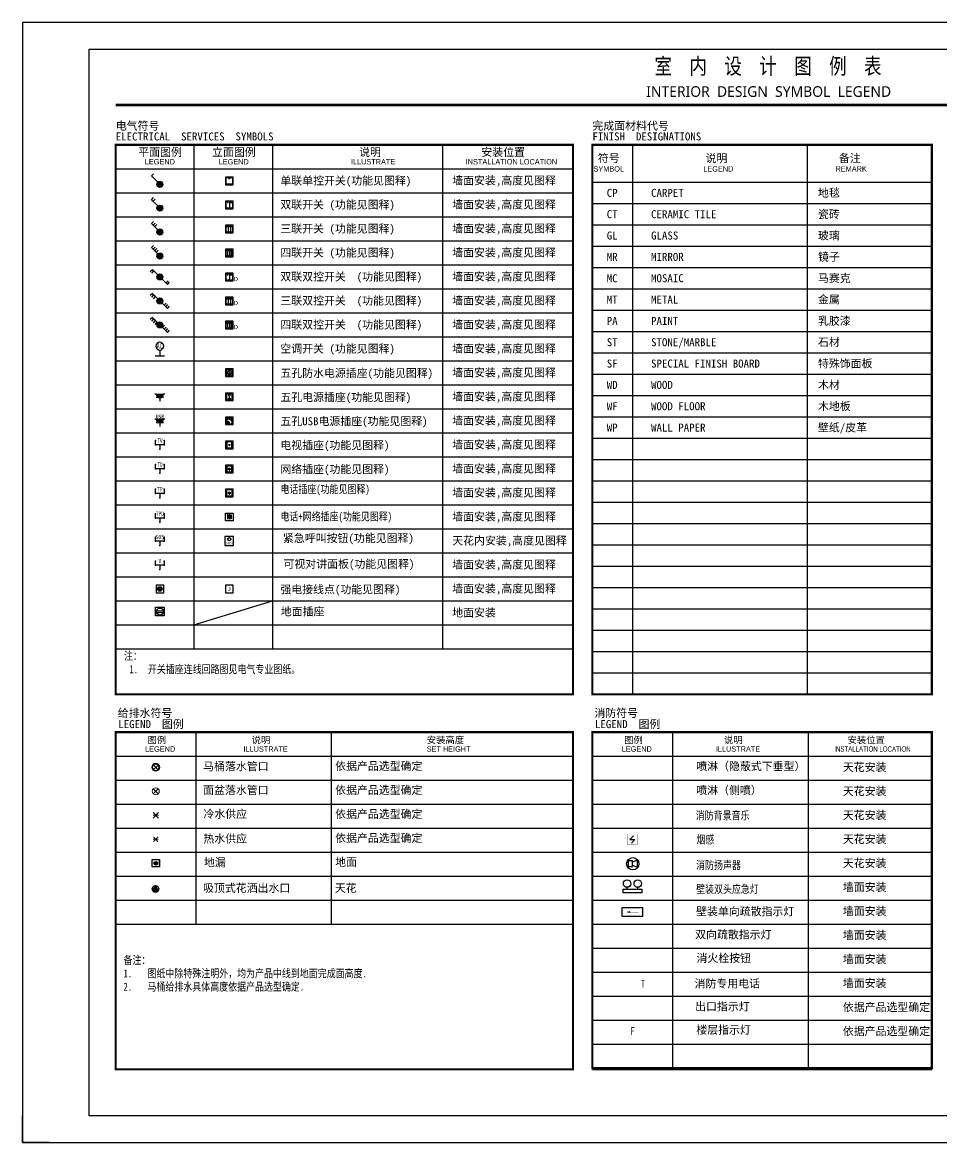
# Paper-space layout '布局' of a CAD drawing. Header units: millimetres. Extents: x -7887 to 894, y 542 to 1297.
# Drawn here: x -1151.6 to -807, y 542.3 to 962.3 of the extents above; entities that cross this region are included whole.
import ezdxf
from ezdxf.enums import TextEntityAlignment as Align

# ---------------------------------------------------------------- set-up
doc = ezdxf.new("R2010")
doc.units = ezdxf.units.MM
doc.header["$LTSCALE"] = 10
doc.linetypes.add('CONTINOUS', pattern=[0])
doc.linetypes.add('DASH', pattern=[0.35, 0.25, -0.1])
for name, color, linetype in [('008-顶面文字标注', 3, 'Continuous'), ('E▲02 强电图符', 3, 'Continuous'), ('ID_Anno_Dims', 3, 'Continuous'), ('ID_Elev_Pen 8', 8, 'Continuous'), ('ID_Eqpm_Water', 240, 'Continuous'), ('NW-01-尺寸标注', 252, 'Continuous'), ('NW-DIMA(尺寸)', 106, 'Continuous'), ('NW-door(门扇)', 12, 'Continuous'), ('NW-开关插座', 117, 'Continuous'), ('NW-开关面板', 147, 'Continuous'), ('NW-强弱电插座', 223, 'Continuous'), ('NW-消防烟感', 42, 'CONTINOUS'), ('NW-疏散指示', 42, 'CONTINOUS'), ('NW-空调面板', 147, 'Continuous'), ('PM-26地漏', 4, 'Continuous'), ('T-TTLB-1', 1, 'Continuous'), ('动态库', 51, 'Continuous')]:
    doc.layers.add(name, color=color, linetype=linetype)
for name, color, linetype, lineweight in [('NW-给排水', 1, 'Continuous', 0), ('TXT【文字】', 42, 'Continuous', 0), ('给排水点(可见)。', 1, 'Continuous', 0)]:
    doc.layers.add(name, color=color, linetype=linetype, lineweight=lineweight)
doc.styles.add('_TCH_LABEL', font='COMPLEX', dxfattribs={"bigfont": 'GBCBIG'})
doc.styles.add('AOD-text-B', font='architxt.shx', dxfattribs={"width": 0.65, "bigfont": 'hztxt.shx'})
doc.styles.add('ARIAL NARROW', font='ARIALN.TTF')
doc.styles.add('ARIAL_N0', font='gbenor.shx')
doc.styles.add('GA-text-B', font='architxt.shx', dxfattribs={"width": 0.65, "bigfont": 'hztxt.shx'})
doc.styles.get("Standard").update_dxf_attribs({"font": ''})
doc.styles.add('STYLUS', font='stylu.ttf')
doc.styles.add('宋体', font='', dxfattribs={"width": 0.8})
doc.styles.add('黑体', font='', dxfattribs={"width": 0.8, "height": 3})
doc.styles.get('Standard').set_extended_font_data('SimSun')
doc.styles.get('宋体').set_extended_font_data('SimSun')
doc.styles.get('黑体').set_extended_font_data('Microsoft YaHei')

# ---------------------------------------------------------------- blocks, each defined once
blk = doc.blocks.new('A$C05C66B01')
blk.add_lwpolyline([(-2.5, -2.5), (2.5, -2.5), (2.5, 2.5), (-2.5, 2.5)], close=True)
at = {"layer": 'E▲02 强电图符', "style": 'ARIAL NARROW'}
blk.add_text('J', height=2.5, dxfattribs=at).set_placement((-0.04, -0.09), align=Align.MIDDLE_CENTER)
blk = doc.blocks.new('A$C31C673FE')
at = {"color": 147}
for p, q in [((-2.5, -2.5), (-2.5, 2.5)), ((-2.5, 2.5), (2.5, 2.5)), ((2.5, 2.5), (2.5, -2.5)), ((2.5, -2.5), (-2.5, -2.5))]:
    blk.add_line(p, q, dxfattribs=at)
at = {"color": 8}
for p, q in [((-1.27, 1.32), (-1.27, -1.32)), ((-1.27, 1.32), (1.27, 1.32)), ((-0.97, 0.28), (-0.97, 0.19)), ((-0.97, 0.19), (-0.32, 0.19)), ((-0.81, 0.62), (-0.94, 0.41)), ((-0.81, 0.72), (-0.48, 0.72)), ((-0.81, 0.72), (-0.81, 0.62)), ((-0.73, 0.64), (-0.73, 0.72)), ((-0.73, 0.64), (-0.57, 0.64)), ((-0.57, 0.64), (-0.57, 0.72)), ((-0.48, 0.72), (-0.48, 0.62)), ((-0.48, 0.62), (-0.34, 0.38)), ((-0.32, 0.28), (-0.32, 0.19)), ((0, 1.32), (0, -1.32)), ((0.27, 0.1), (0.32, 0.24)), ((0.97, 0.1), (0.27, 0.1)), ((0.32, 0.24), (0.93, 0.24)), ((0.33, 0.33), (0.33, 0.74)), ((0.86, 0.8), (0.39, 0.8)), ((0.86, 0.27), (0.39, 0.27)), ((0.42, 0.42), (0.42, 0.66)), ((0.77, 0.71), (0.47, 0.71)), ((0.77, 0.36), (0.47, 0.36)), ((0.83, 0.42), (0.83, 0.66)), ((0.92, 0.33), (0.92, 0.74)), ((0.97, 0.1), (0.93, 0.24)), ((1.27, 1.32), (1.27, -1.32)), ((1.27, -1.32), (-1.27, -1.32)), ((-0.99, -0.92), (-0.93, -0.74)), ((-0.28, -0.92), (-0.99, -0.92)), ((-0.34, -0.21), (-0.93, -0.21)), ((-0.93, -0.74), (-0.93, -0.21)), ((-0.34, -0.74), (-0.93, -0.74)), ((-0.81, -0.62), (-0.81, -0.74)), ((-0.46, -0.62), (-0.81, -0.62)), ((-0.46, -0.74), (-0.46, -0.62)), ((-0.34, -0.74), (-0.34, -0.21)), ((-0.28, -0.92), (-0.34, -0.74)), ((0.28, -0.92), (0.34, -0.74)), ((0.99, -0.92), (0.28, -0.92)), ((0.34, -0.74), (0.34, -0.21)), ((0.93, -0.21), (0.34, -0.21)), ((0.93, -0.74), (0.34, -0.74)), ((0.46, -0.62), (0.46, -0.74)), ((0.81, -0.62), (0.46, -0.62)), ((0.81, -0.74), (0.81, -0.62)), ((0.93, -0.74), (0.93, -0.21)), ((0.99, -0.92), (0.93, -0.74))]:
    blk.add_line(p, q, dxfattribs=at)
for points in [[(-0.77, 0.58), (-0.71, 0.58), (-0.71, 0.53), (-0.77, 0.53)], [(-0.77, 0.51), (-0.71, 0.51), (-0.71, 0.47), (-0.77, 0.47)], [(-0.77, 0.44), (-0.72, 0.44), (-0.72, 0.4), (-0.77, 0.4)], [(-0.68, 0.58), (-0.62, 0.58), (-0.62, 0.53), (-0.68, 0.53)], [(-0.68, 0.51), (-0.62, 0.51), (-0.62, 0.46), (-0.68, 0.46)], [(-0.68, 0.44), (-0.62, 0.44), (-0.62, 0.39), (-0.68, 0.39)], [(-0.58, 0.58), (-0.52, 0.58), (-0.52, 0.53), (-0.58, 0.53)], [(-0.58, 0.5), (-0.52, 0.5), (-0.52, 0.46), (-0.58, 0.46)], [(-0.58, 0.44), (-0.52, 0.44), (-0.52, 0.4), (-0.58, 0.4)]]:
    blk.add_lwpolyline(points, close=True, dxfattribs=at)
for centre in [(0.38, 0.18), (0.46, 0.18), (0.55, 0.18), (0.62, 0.18), (0.7, 0.18), (0.79, 0.18), (0.87, 0.18)]:
    blk.add_circle(centre, 0.0267, dxfattribs=at)
for centre, radius, start, end in [((-0.83, 0.63), 0.243, 139.2644, 190.40541), ((-0.97, 0.67), 0.129, 219.23922, 318.2982), ((-0.65, -0.35), 1.19, 72.15586, 107.51049), ((-0.74, 0.29), 0.227, 148.63098, 181.22758), ((-0.68, 0.64), 0.195, 156.36104, 196.36561), ((-0.65, 0.27), 0.492, 62.90491, 115.9943), ((-0.6, 0.66), 0.181, 338.36688, 15.26767), ((-0.33, 0.63), 0.108, 196.36637, 348.25761), ((-0.45, 0.31), 0.137, 347.99391, 34.35352), ((-0.4, 0.64), 0.183, 348.37018, 52.47736), ((0.39, 0.74), 0.0588, 90, 180), ((0.39, 0.33), 0.0588, 180, 270), ((0.47, 0.66), 0.0588, 90, 180), ((0.47, 0.42), 0.0588, 180, 270), ((0.77, 0.66), 0.0588, 0, 90), ((0.77, 0.42), 0.0588, 270, 0), ((0.86, 0.74), 0.0588, 0, 90), ((0.86, 0.33), 0.0588, 270, 0)]:
    blk.add_arc(centre, radius, start, end, dxfattribs=at)
for p in [(-1.27, 1.32), (0, 1.32)]:
    blk.add_point(p, dxfattribs=at)
blk = doc.blocks.new('*U67')
at = {"color": 8}
blk.add_lwpolyline([(-38, 10), (38, 10), (38, 76), (-38, 76)], close=True, dxfattribs=at)
at = {"color": 250}
blk.add_lwpolyline([(-10, 68), (10, 68), (10, 70), (-10, 70)], close=True, dxfattribs=at)
at = {"layer": 'NW-开关面板'}
blk.add_lwpolyline([(-43, 0), (43, 0), (43, 86), (-43, 86)], close=True, dxfattribs=at)
blk = doc.blocks.new('*U68')
at = {"color": 250}
blk.add_line((0, 76), (0, 10), dxfattribs=at)
at = {"color": 8}
blk.add_lwpolyline([(-38, 10), (38, 10), (38, 76), (-38, 76)], close=True, dxfattribs=at)
at = {"color": 250}
for points in [[(-26, 68), (-12, 68), (-12, 70), (-26, 70)], [(12, 68), (26, 68), (26, 70), (12, 70)]]:
    blk.add_lwpolyline(points, close=True, dxfattribs=at)
at = {"layer": 'NW-开关面板'}
blk.add_lwpolyline([(-43, 0), (43, 0), (43, 86), (-43, 86)], close=True, dxfattribs=at)
blk = doc.blocks.new('*U69')
at = {"color": 8}
for points in [[(-5, 17), (-2, 20), (-9, 27), (-12, 24)], [(-2, 32), (2, 32), (2, 42), (-2, 42)], [(5, 17), (2, 20), (9, 27), (12, 24)]]:
    blk.add_lwpolyline(points, close=True, dxfattribs=at)
for points in [[(-9, 61), (-9, 59), (-5, 59), (-5, 69), (-9, 69), (-9, 67)], [(9, 67), (9, 69), (5, 69), (5, 59), (9, 59), (9, 61)]]:
    blk.add_lwpolyline(points, dxfattribs=at)
for centre, start, end in [((-9, 64), 90, 270), ((9, 64), 270, 90)]:
    blk.add_arc(centre, 3.02, start, end, dxfattribs=at)
at = {"layer": 'NW-开关插座', "color": 147}
blk.add_lwpolyline([(-43, 0), (43, 0), (43, 86), (-43, 86)], close=True, dxfattribs=at)
at = {"layer": 'NW-开关插座', "color": 251}
blk.add_lwpolyline([(-33, 10), (33, 10), (33, 76), (-33, 76)], close=True, dxfattribs=at)
blk = doc.blocks.new('*U70')
at = {"color": 8}
for p, q in [((-4, 49), (-4, 51)), ((-3, 49), (-4, 49)), ((-3, 51), (-3, 49)), ((-2, 49), (-2, 51)), ((-1, 49), (-2, 49)), ((-1, 51), (-1, 49)), ((0, 51), (0, 49)), ((0, 49), (0, 51)), ((0, 49), (0, 49)), ((2, 51), (2, 49)), ((2, 49), (2, 51)), ((2, 49), (2, 49)), ((4, 51), (4, 49)), ((4, 49), (4, 51)), ((4, 49), (4, 49))]:
    blk.add_line(p, q, dxfattribs=at)
at = {"color": 250}
blk.add_lwpolyline([(-28, 10), (28, 10), (28, 76), (-28, 76)], close=True, dxfattribs=at)
at = {"color": 8}
blk.add_lwpolyline([(6, 51), (6, 48), (8, 48), (8, 35), (-8, 35), (-8, 48), (-6, 48), (-6, 51), (6, 51)], dxfattribs=at)
at = {"layer": 'NW-开关面板'}
blk.add_lwpolyline([(-43, 0), (43, 0), (43, 86), (-43, 86)], close=True, dxfattribs=at)
at = {"insert": (-6, 28), "char_height": 10, "attachment_point": 1, "style": '宋体'}
blk.add_mtext_dynamic_manual_height_columns('{\\C8;TD}', width=43.67, gutter_width=12, heights=[0], dxfattribs=at)
blk = doc.blocks.new('*U71')
at = {"color": 250}
blk.add_lwpolyline([(-28, 10), (28, 10), (28, 76), (-28, 76)], close=True, dxfattribs=at)
at = {"color": 8, "ltscale": 5}
for radius in [6, 4.8]:
    blk.add_circle((0, 43), radius, dxfattribs=at)
at = {"layer": 'NW-开关面板'}
blk.add_lwpolyline([(-43, 0), (43, 0), (43, 86), (-43, 86)], close=True, dxfattribs=at)
at = {"color": 8, "insert": (-7, 28), "char_height": 10, "attachment_point": 1, "style": '宋体'}
blk.add_mtext_dynamic_manual_height_columns('TV', width=48.4, gutter_width=12, heights=[0], dxfattribs=at)
blk = doc.blocks.new('*U72')
at = {"layer": 'NW-开关插座', "color": 251}
for p, q in [((-8, 44), (-5, 44)), ((-8, 44), (-8, 37)), ((-8, 37), (8, 37)), ((-5, 44), (-5, 49)), ((-5, 49), (5, 49)), ((5, 49), (5, 44)), ((5, 44), (8, 44)), ((8, 37), (8, 44))]:
    blk.add_line(p, q, dxfattribs=at)
at = {"layer": 'NW-开关插座', "color": 147}
blk.add_lwpolyline([(-43, 0), (43, 0), (43, 86), (-43, 86)], close=True, dxfattribs=at)
at = {"layer": 'NW-开关插座', "color": 251}
blk.add_lwpolyline([(-33, 10), (33, 10), (33, 76), (-33, 76)], close=True, dxfattribs=at)
at = {"layer": 'NW-开关插座', "color": 8}
for points in [[(-10, 52), (10, 52), (10, 34), (-10, 34)], [(-8, 50), (8, 50), (8, 36), (-8, 36)]]:
    blk.add_lwpolyline(points, close=True, dxfattribs=at)
at = {"insert": (-6, 28), "char_height": 10, "attachment_point": 1, "style": '宋体'}
blk.add_mtext_dynamic_manual_height_columns('{\\C8;TP}', width=52.37, gutter_width=12, heights=[0], dxfattribs=at)
blk = doc.blocks.new('墙面安装电视插座')
for p, q in [((-50, 50), (-50, 100)), ((50, 50), (-50, 50)), ((0, 50), (0, 0)), ((50, 100), (50, 50))]:
    blk.add_line(p, q)
for p in [(-50, 100), (-50, 50), (0, 0), (50, 100), (50, 50)]:
    blk.add_point(p)
at = {"color": 8, "style": '宋体', "width": 0.8, "flags": 8}
blk.add_attdef('TV', text='', height=50, dxfattribs=at).set_placement((0, 100), align=Align.MIDDLE_CENTER)
at = {"style": '_TCH_LABEL', "flags": 9}
blk.add_attdef('A', (0, 0), '', height=0.002, dxfattribs=at)
blk = doc.blocks.new('_LINKPT1')
blk.add_line((0, 0), (0, 0))
blk = doc.blocks.new('单相二三极安全插座')
at = {"linetype": 'Continuous'}
for p, q in [((-33.3, 49.9), (-23.8, 49.9)), ((-23.8, 49.9), (-23.8, 47.5)), ((-23.8, 47.5), (23.8, 47.5)), ((23.8, 23.8), (-23.8, 23.8)), ((0, 23.8), (0, 0)), ((23.8, 49.9), (23.8, 47.5)), ((23.8, 49.9), (33.3, 49.9))]:
    blk.add_line(p, q, dxfattribs=at)
blk.add_arc((0, 47.5), 23.8, 180, 0, dxfattribs=at)
for points in [[(20.6, 35.7), (-20.6, 35.7), (23.8, 47.5), (-23.8, 47.5)], [(11.9, 27), (-11.9, 27), (20.6, 35.7), (-20.6, 35.7)], [(0, 23.8), (0, 23.8), (11.9, 27), (-11.9, 27)]]:
    blk.add_solid(points, dxfattribs=at)
at = {"linetype": 'Continuous', "xscale": 0.0950808586651788, "yscale": 0.0950808586651788, "zscale": 0.0950808586651788}
blk.add_blockref('_LINKPT1', (0, 0), dxfattribs=at)
blk = doc.blocks.new('ERWQEWQEWQEWQ')
at = {"layer": 'NW-强弱电插座'}
for p, q in [((0, 2.96), (2.96, 2.96)), ((0, 0), (0, 2.96)), ((2.96, 0), (0, 0)), ((0.34, 1.77), (2.63, 1.77)), ((0.34, 1.18), (2.63, 1.18)), ((2.96, 2.96), (2.96, 0))]:
    blk.add_line(p, q, dxfattribs=at)
blk.add_circle((1.48, 1.48), 1.18, dxfattribs=at)
blk = doc.blocks.new('fgregrt')
at = {"layer": 'NW-开关面板'}
for p, q in [((5135.44, -371.79), (5136.16, -371.07)), ((5137.56, -373.9), (5135.44, -371.79))]:
    blk.add_line(p, q, dxfattribs=at)
blk.add_circle((5138.27, -374.61), 1, dxfattribs=at)
for points in [[(5137.27, -374.61), (5137.27, -374.61), (5137.4, -375.11), (5137.4, -374.11)], [(5137.4, -375.11), (5137.4, -374.11), (5137.77, -375.48), (5137.77, -373.74)], [(5137.77, -375.48), (5137.77, -373.74), (5138.27, -375.61), (5138.27, -373.61)], [(5138.77, -375.48), (5138.77, -373.74), (5138.27, -375.61), (5138.27, -373.61)], [(5139.14, -375.11), (5139.14, -374.11), (5138.77, -375.48), (5138.77, -373.74)], [(5139.27, -374.61), (5139.27, -374.61), (5139.14, -375.11), (5139.14, -374.11)]]:
    blk.add_solid(points, dxfattribs=at)
at = {"layer": 'NW-开关面板', "xscale": 4.805045045043872, "yscale": 4.805045045043872, "zscale": 4.805045045043872, "rotation": 90}
for p in [(5137.27, -374.61), (5138.27, -373.61), (5139.27, -374.61)]:
    blk.add_blockref('_LINKPT1', p, dxfattribs=at)
at = {"layer": 'NW-开关面板', "width": 0.8, "flags": 9}
blk.add_attdef('A', (5139.27, -374.61), '', height=0.0000961, rotation=90, dxfattribs=at)
blk = doc.blocks.new('ergwet')
for p, q in [((5135.37, -385.51), (5136.08, -384.8)), ((5137.49, -387.63), (5135.37, -385.51)), ((5135.91, -386.06), (5136.63, -385.34)), ((5136.43, -386.57), (5137.14, -385.86))]:
    blk.add_line(p, q)
blk.add_circle((5138.19, -388.34), 1)
for points in [[(5137.19, -388.34), (5137.19, -388.34), (5137.33, -388.84), (5137.33, -387.84)], [(5137.33, -388.84), (5137.33, -387.84), (5137.69, -389.21), (5137.69, -387.47)], [(5137.69, -389.21), (5137.69, -387.47), (5138.19, -389.34), (5138.19, -387.34)], [(5138.69, -389.21), (5138.69, -387.47), (5138.19, -389.34), (5138.19, -387.34)], [(5139.06, -388.84), (5139.06, -387.84), (5138.69, -389.21), (5138.69, -387.47)], [(5139.19, -388.34), (5139.19, -388.34), (5139.06, -388.84), (5139.06, -387.84)]]:
    blk.add_solid(points)
at = {"xscale": 4.805045045043872, "yscale": 4.805045045043872, "zscale": 4.805045045043872, "rotation": 90}
for p in [(5137.19, -388.34), (5138.19, -387.34), (5139.19, -388.34)]:
    blk.add_blockref('_LINKPT1', p, dxfattribs=at)
at = {"width": 0.8, "flags": 9}
blk.add_attdef('A', (5139.19, -388.34), '', height=0.0000961, rotation=90, dxfattribs=at)
blk = doc.blocks.new('srhgdrth')
at = {"layer": 'NW-开关面板'}
for p, q in [((5927.29, -114.51), (5928, -113.79)), ((5929.4, -116.62), (5927.29, -114.51)), ((5927.83, -115.05), (5928.54, -114.33))]:
    blk.add_line(p, q, dxfattribs=at)
blk.add_circle((5930.11, -117.33), 1, dxfattribs=at)
for points in [[(5929.11, -117.33), (5929.11, -117.33), (5929.24, -117.83), (5929.24, -116.83)], [(5929.24, -117.83), (5929.24, -116.83), (5929.61, -118.2), (5929.61, -116.46)], [(5929.61, -118.2), (5929.61, -116.46), (5930.11, -118.33), (5930.11, -116.33)], [(5930.61, -118.2), (5930.61, -116.46), (5930.11, -118.33), (5930.11, -116.33)], [(5930.98, -117.83), (5930.98, -116.83), (5930.61, -118.2), (5930.61, -116.46)], [(5931.11, -117.33), (5931.11, -117.33), (5930.98, -117.83), (5930.98, -116.83)]]:
    blk.add_solid(points, dxfattribs=at)
at = {"layer": 'NW-开关面板', "xscale": 4.805045045043872, "yscale": 4.805045045043872, "zscale": 4.805045045043872, "rotation": 90}
for p in [(5929.11, -117.33), (5930.11, -116.33), (5931.11, -117.33)]:
    blk.add_blockref('_LINKPT1', p, dxfattribs=at)
at = {"layer": 'NW-开关面板', "width": 0.8, "flags": 9}
blk.add_attdef('A', (5931.11, -117.33), '', height=0.0000961, rotation=90, dxfattribs=at)
blk = doc.blocks.new('thrthwery')
at = {"layer": 'NW-开关面板'}
for p, q in [((5245.23, -702.22), (5245.94, -701.51)), ((5247.35, -704.34), (5245.23, -702.22)), ((5245.77, -702.77), (5246.49, -702.05)), ((5246.29, -703.28), (5247, -702.57)), ((5246.8, -703.8), (5247.52, -703.08))]:
    blk.add_line(p, q, dxfattribs=at)
blk.add_circle((5248.05, -705.05), 1, dxfattribs=at)
for points in [[(5247.05, -705.05), (5247.05, -705.05), (5247.19, -705.55), (5247.19, -704.55)], [(5247.19, -705.55), (5247.19, -704.55), (5247.55, -705.92), (5247.55, -704.18)], [(5247.55, -705.92), (5247.55, -704.18), (5248.05, -706.05), (5248.05, -704.05)], [(5248.55, -705.92), (5248.55, -704.18), (5248.05, -706.05), (5248.05, -704.05)], [(5248.92, -705.55), (5248.92, -704.55), (5248.55, -705.92), (5248.55, -704.18)], [(5249.06, -705.05), (5249.06, -705.05), (5248.92, -705.55), (5248.92, -704.55)]]:
    blk.add_solid(points, dxfattribs=at)
at = {"layer": 'NW-开关面板', "xscale": 4.805045045043872, "yscale": 4.805045045043872, "zscale": 4.805045045043872, "rotation": 90}
for p in [(5248.05, -704.05), (5247.05, -705.05), (5249.06, -705.05)]:
    blk.add_blockref('_LINKPT1', p, dxfattribs=at)
at = {"layer": 'NW-开关面板', "width": 0.8, "flags": 9}
blk.add_attdef('A', (5249.06, -705.05), '', height=0.0000961, rotation=90, dxfattribs=at)
blk = doc.blocks.new('eweqweqewq')
at = {"layer": 'NW-开关面板'}
h = blk.add_hatch(color=256, dxfattribs=at)
edge = h.paths.add_edge_path()
edge.add_arc((0, 0), 1.01, 0, 360)
for p, q in [((-2.52, 2.52), (-3.24, 1.8)), ((-2.69, 1.26), (-1.98, 1.98)), ((-0.72, 0.72), (-2.52, 2.52)), ((-2.15, 0.72), (-1.43, 1.43)), ((-1.6, 0.18), (-0.89, 0.89)), ((0.72, -0.72), (2.52, -2.52)), ((0.89, -0.89), (1.6, -0.18)), ((1.43, -1.43), (2.15, -0.72)), ((1.98, -1.98), (2.69, -1.26)), ((2.52, -2.52), (3.24, -1.8))]:
    blk.add_line(p, q, dxfattribs=at)
blk.add_circle((0, 0), 1.01, dxfattribs=at)
blk = doc.blocks.new('ewqewqewqeqwe')
at = {"layer": 'NW-开关面板'}
h = blk.add_hatch(color=256, dxfattribs=at)
edge = h.paths.add_edge_path()
edge.add_arc((0, 0), 1.01, 0, 360)
for p, q in [((-2.52, 2.52), (-3.24, 1.8)), ((-2.69, 1.26), (-1.98, 1.98)), ((-0.72, 0.72), (-2.52, 2.52)), ((-2.15, 0.72), (-1.43, 1.43)), ((0.72, -0.72), (2.52, -2.52)), ((1.43, -1.43), (2.15, -0.72)), ((1.98, -1.98), (2.69, -1.26)), ((2.52, -2.52), (3.24, -1.8))]:
    blk.add_line(p, q, dxfattribs=at)
blk.add_circle((0, 0), 1.01, dxfattribs=at)
blk = doc.blocks.new('eqweqweqweqweqweq')
at = {"layer": 'NW-开关面板'}
h = blk.add_hatch(color=256, dxfattribs=at)
edge = h.paths.add_edge_path()
edge.add_arc((0, 0), 1.01, 0, 360)
for p, q in [((-3.24, 1.81), (-2.52, 2.52)), ((-2.69, 1.26), (-1.98, 1.98)), ((-0.72, 0.72), (-2.52, 2.52)), ((0.72, -0.72), (2.52, -2.52)), ((2.01, -2.01), (2.72, -1.29)), ((2.52, -2.52), (3.24, -1.81))]:
    blk.add_line(p, q, dxfattribs=at)
blk.add_circle((0, 0), 1.01, dxfattribs=at)
blk = doc.blocks.new('地排')
for p, q in [((-43, -42), (43, 42)), ((-42, 43), (42, -43))]:
    blk.add_line(p, q)
blk.add_circle((0, 0), 60)
blk = doc.blocks.new('fsa')
at = {"layer": '给排水点(可见)。', "xscale": 1.200000000000725, "yscale": 1.200000000000725, "zscale": 1.200000000000725}
blk.add_blockref('地排', (153965, 222592, 0), dxfattribs=at)
blk = doc.blocks.new('ssaaaxc')
at = {"color": 1, "const_width": 0.372}
for points in [[(4227.71, 681.49), (4225.72, 681.49)], [(4227.56, 682.38), (4225.88, 680.57)], [(4227.56, 680.57), (4225.88, 682.38)]]:
    blk.add_lwpolyline(points, dxfattribs=at)
blk = doc.blocks.new('dsasfs')
at = {"color": 1}
for p, q in [((4227.76, 673.81, 0), (4225.9, 671.83, 0)), ((4225.9, 673.81, 0), (4227.76, 671.83, 0)), ((4227.76, 672.82, 0), (4225.9, 672.82, 0))]:
    blk.add_line(p, q, dxfattribs=at)
blk = doc.blocks.new('fsr')
at = {"layer": 'PM-26地漏'}
h = blk.add_hatch(dxfattribs=at)
h.set_pattern_fill('ANSI31', color=8, scale=126, style=0)
h.set_pattern_definition([(45, (-552350.369, -2341.222), (-11.1369318, 11.1369318), [])])
h.paths.add_polyline_path([(153973, 223632, 1), (153851, 223632, 1)])
at = {"layer": 'PM-26地漏', "color": 1}
for p, q in [((153771, 223773), (154053, 223773)), ((153771, 223491), (153771, 223773)), ((154053, 223491), (153771, 223491)), ((154053, 223773), (154053, 223491)), ((154053, 223491), (154053, 223773))]:
    blk.add_line(p, q, dxfattribs=at)
blk.add_circle((153912, 223632), 69, dxfattribs=at)
at = {"layer": 'PM-26地漏', "color": 8}
blk.add_circle((153912, 223632), 61.4, dxfattribs=at)
blk = doc.blocks.new('*U54')
for p, q in [((12, 102), (-30, 60)), ((-30, 60), (30, 60)), ((30, 60), (-12, 18))]:
    blk.add_line(p, q)
at = {"const_width": 3}
blk.add_lwpolyline([(-60, 0), (60, 0), (60, 120), (-60, 120)], close=True, dxfattribs=at)
at = {"style": 'AOD-text-B', "width": 0.65}
blk.add_attdef('DETECTOR', (-469, -203), '', height=150, dxfattribs=at)
blk = doc.blocks.new('xiaofanglaba')
at = {"layer": 'NW-消防烟感'}
blk.add_lwpolyline([(228739, -157426), (228781, -157426), (228781, -157375), (228739, -157375)], close=True, dxfattribs=at)
blk.add_lwpolyline([(228781, -157384), (228823, -157367), (228823, -157434), (228781, -157417)], dxfattribs=at)
blk.add_circle((228783, -157401), 57.8, dxfattribs=at)
blk = doc.blocks.new('*U60')
at = {"ltscale": 0.1}
blk.add_lwpolyline([(-250, 200), (250, 200), (250, 0), (-250, 0)], close=True, dxfattribs=at)
at = {"ltscale": 0.1, "const_width": 9.38}
blk.add_lwpolyline([(-153, 100), (61, 100)], dxfattribs=at)
blk.add_solid([(61, 122), (151, 100), (61, 77)])
blk = doc.blocks.new('双头应急灯')
at = {"extrusion": (0, -0.017452, 0.999848)}
for p, q in [((218080, -160567, -6), (218124, -160567, -6)), ((218080, -160823, -11), (218124, -160823, -11))]:
    blk.add_line(p, q, dxfattribs=at)
at = {"extrusion": (0, -0.017452, 0.999848), "elevation": 2796}
blk.add_lwpolyline([(218080, -160446), (218080, -160896), (217990, -160896), (217990, -160446)], close=True, dxfattribs=at)
at = {"extrusion": (0, -0.017452, 0.999848)}
for centre in [(218213, -160543, 2796), (218213, -160799, 2796)]:
    blk.add_circle(centre, 88.9, dxfattribs=at)
blk = doc.blocks.new('*U73')
at = {"color": 250}
for p, q in [((-13, 76), (-13, 10)), ((13, 76), (13, 10))]:
    blk.add_line(p, q, dxfattribs=at)
at = {"color": 8}
blk.add_lwpolyline([(-38, 10), (38, 10), (38, 76), (-38, 76)], close=True, dxfattribs=at)
at = {"color": 250}
for points in [[(-29, 68), (-21, 68), (-21, 70), (-29, 70)], [(-4, 68), (4, 68), (4, 70), (-4, 70)], [(21, 68), (29, 68), (29, 70), (21, 70)]]:
    blk.add_lwpolyline(points, close=True, dxfattribs=at)
at = {"layer": 'NW-开关面板'}
blk.add_lwpolyline([(-43, 0), (43, 0), (43, 86), (-43, 86)], close=True, dxfattribs=at)
blk = doc.blocks.new('*U74')
at = {"color": 250}
for p, q in [((-19, 10), (-19, 76)), ((0, 76), (0, 10)), ((19, 76), (19, 10))]:
    blk.add_line(p, q, dxfattribs=at)
at = {"color": 8}
blk.add_lwpolyline([(-38, 10), (38, 10), (38, 76), (-38, 76)], close=True, dxfattribs=at)
at = {"color": 250}
for points in [[(-32, 68), (-24, 68), (-24, 70), (-32, 70)], [(-14, 68), (-6, 68), (-6, 70), (-14, 70)], [(6, 68), (14, 68), (14, 70), (6, 70)], [(24, 68), (32, 68), (32, 70), (24, 70)]]:
    blk.add_lwpolyline(points, close=True, dxfattribs=at)
at = {"layer": 'NW-开关面板'}
blk.add_lwpolyline([(-43, 0), (43, 0), (43, 86), (-43, 86)], close=True, dxfattribs=at)
blk = doc.blocks.new('*U323')
for p, q in [((-1.29, 1), (-1.29, -1)), ((0, 0), (-1.29, 0))]:
    blk.add_line(p, q)
blk.add_circle((0.86, 0), 0.855)
at = {"style": 'STYLUS'}
blk.add_attdef('S', (0.35, -0.57), '', height=1.2, dxfattribs=at)
at = {"style": 'GA-text-B', "width": 0.65}
blk.add_attdef('1', (2.23, 0.49), '', height=1.5, dxfattribs=at)
blk = doc.blocks.new('*U75')
at = {"color": 8}
for points in [[(-43, 86), (0, 0), (43, 86)], [(-9, 61), (-9, 59), (-5, 59), (-5, 69), (-9, 69), (-9, 67)], [(9, 67), (9, 69), (5, 69), (5, 59), (9, 59), (9, 61)]]:
    blk.add_lwpolyline(points, dxfattribs=at)
for points in [[(-5, 17), (-2, 20), (-9, 27), (-12, 24)], [(-2, 32), (2, 32), (2, 42), (-2, 42)], [(5, 17), (2, 20), (9, 27), (12, 24)]]:
    blk.add_lwpolyline(points, close=True, dxfattribs=at)
for centre, start, end in [((-9, 64), 90, 270), ((9, 64), 270, 90)]:
    blk.add_arc(centre, 3.02, start, end, dxfattribs=at)
at = {"layer": 'NW-开关插座', "color": 147}
blk.add_lwpolyline([(-43, 0), (43, 0), (43, 86), (-43, 86)], close=True, dxfattribs=at)
at = {"layer": 'NW-开关插座', "color": 251}
blk.add_lwpolyline([(-33, 10), (33, 10), (33, 76), (-33, 76)], close=True, dxfattribs=at)
blk = doc.blocks.new('*U76')
at = {"layer": 'NW-开关插座', "color": 147}
blk.add_lwpolyline([(-43, 0), (43, 0), (43, 86), (-43, 86)], close=True, dxfattribs=at)
at = {"layer": 'NW-开关插座', "color": 251}
blk.add_lwpolyline([(-33, 10), (33, 10), (33, 76), (-33, 76)], close=True, dxfattribs=at)
at = {"layer": 'NW-开关插座', "color": 8}
for points in [[(-20, 18), (-17, 20), (-22, 27), (-24, 26)], [(-10, 32), (-13, 32), (-13, 41), (-10, 41)], [(-4, 18), (-6, 20), (-1, 27), (1, 26)], [(12, 69), (28, 69), (28, 63), (12, 63)], [(12, 55), (28, 55), (28, 50), (12, 50)]]:
    blk.add_lwpolyline(points, close=True, dxfattribs=at)
for points in [[(-22, 60), (-22, 59), (-19, 59), (-19, 68), (-22, 68), (-22, 67)], [(-22, 67), (-22, 68), (-19, 68), (-19, 59), (-22, 59), (-22, 60)], [(-1, 60), (-1, 59), (-4, 59), (-4, 68), (-1, 68), (-1, 67)]]:
    blk.add_lwpolyline(points, dxfattribs=at)
for centre, start, end in [((-22, 64), 90, 270), ((-1, 64), 270, 90)]:
    blk.add_arc(centre, 3.69, start, end, dxfattribs=at)
at = {"color": 8, "insert": (10, 44), "char_height": 10, "attachment_point": 1, "style": '宋体'}
blk.add_mtext_dynamic_manual_height_columns('USB', width=16.3, gutter_width=12, heights=[0], dxfattribs=at)
blk = doc.blocks.new('*U61')
h = blk.add_hatch(color=256)
h.dxf.hatch_style = 1
edge = h.paths.add_edge_path()
edge.add_arc((0, 40), 30, 0, 360)
blk.add_lwpolyline([(-50, -10), (50, -10), (50, 90), (-50, 90)], close=True)
blk.add_circle((0, 40), 30)
blk = doc.blocks.new('A$C11483DC8')
at = {"layer": 'ID_Eqpm_Water', "linetype": 'ByBlock'}
h = blk.add_hatch(color=256, dxfattribs=at)
h.dxf.hatch_style = 1
h.paths.add_polyline_path([(0, 50), (-43, -25), (43, -25)])
blk.add_lwpolyline([(0, 50), (-43, -25), (43, -25)], close=True, dxfattribs=at)
blk.add_circle((0, 0), 50, dxfattribs=at)
blk = doc.blocks.new('11111')
at = {"layer": 'ID_Anno_Dims', "color": 8}
blk.add_lwpolyline([(3197.32, 5729.96), (3187.32, 5729.96), (3187.32, 5739.96)], dxfattribs=at)
at = {"layer": 'T-TTLB-1'}
blk.add_lwpolyline([(3212.32, 6139.96), (3711.32, 6139.96), (3711.32, 5739.96), (3212.32, 5739.96)], close=True, dxfattribs=at)

psp = doc.layouts.new('布局')

# ---------------------------------------------------------------- linework, layer by layer
at = {"color": 147}
for p, q in [((-1087.272, 916.361), (-1087.272, 727.361)), ((-1057.852, 916.361), (-1057.852, 727.361)), ((-994.145, 916.523), (-994.145, 727.523)), ((-922.889, 916.361), (-922.889, 710.361)), ((-857.316, 916.361), (-857.316, 710.361)), ((-1116.605, 907.361), (-945.179, 907.361)), ((-1116.605, 898.361), (-945.179, 898.361)), ((-1116.605, 889.361), (-945.179, 889.361)), ((-1116.605, 880.361), (-945.179, 880.361)), ((-1116.605, 871.361), (-945.179, 871.361)), ((-1116.605, 862.361), (-945.179, 862.361)), ((-1116.605, 853.361), (-945.179, 853.361)), ((-1116.605, 844.361), (-945.179, 844.361)), ((-1116.605, 835.361), (-945.179, 835.361)), ((-1116.605, 826.361), (-945.179, 826.361)), ((-1116.605, 817.361), (-945.179, 817.361)), ((-1116.605, 808.361), (-945.179, 808.361)), ((-1116.605, 799.361), (-945.179, 799.361)), ((-1116.605, 790.361), (-945.179, 790.361)), ((-1116.605, 781.361), (-945.179, 781.361)), ((-1116.605, 772.361), (-945.179, 772.361)), ((-1116.605, 763.361), (-945.179, 763.361)), ((-1116.605, 754.361), (-945.179, 754.361)), ((-1116.605, 745.361), (-945.179, 745.361)), ((-1116.605, 736.361), (-945.179, 736.361)), ((-1116.605, 727.361), (-945.179, 727.361)), ((-1116.605, 727.361), (-945.179, 727.361)), ((-1086.605, 696.183), (-1086.605, 624.183)), ((-1035.715, 624.183), (-1035.715, 696.183)), ((-907.889, 696.183), (-907.889, 570.183)), ((-856.999, 696.183), (-856.999, 570.183)), ((-1116.605, 687.183), (-945.179, 687.183)), ((-937.889, 687.183), (-810.602, 687.183)), ((-1116.605, 678.183), (-945.179, 678.183)), ((-937.889, 678.183), (-810.602, 678.183)), ((-1116.605, 669.183), (-945.179, 669.183)), ((-937.889, 669.183), (-810.602, 669.183)), ((-1116.605, 660.183), (-945.179, 660.183)), ((-937.889, 660.183), (-810.602, 660.183)), ((-1116.605, 651.183), (-945.179, 651.183)), ((-937.889, 651.183), (-810.602, 651.183)), ((-1116.605, 642.183), (-945.179, 642.183)), ((-937.889, 642.183), (-810.602, 642.183)), ((-1116.605, 633.183), (-945.179, 633.183)), ((-937.889, 633.183), (-810.602, 633.183)), ((-1116.605, 624.183), (-945.179, 624.183)), ((-937.889, 624.183), (-810.602, 624.183)), ((-937.889, 615.183), (-810.602, 615.183)), ((-937.889, 606.183), (-810.602, 606.183)), ((-937.889, 597.183), (-810.602, 597.183)), ((-937.889, 588.183), (-810.602, 588.183)), ((-937.889, 579.183), (-810.602, 579.183)), ((-937.889, 570.183), (-810.602, 570.183)), ((-937.889, 569.727), (-810.602, 569.727))]:
    psp.add_line(p, q, dxfattribs=at)
at = {"color": 147, "const_width": 0.8}
for points in [[(-945.179, 710.361), (-1116.605, 710.361), (-1116.605, 916.361), (-945.179, 916.361)], [(-937.889, 710.361), (-810.602, 710.361), (-810.602, 916.361), (-937.889, 916.361)], [(-945.179, 569.727), (-1116.605, 569.727), (-1116.605, 696.183), (-945.179, 696.183)], [(-810.602, 570.183), (-937.889, 570.183), (-937.889, 696.183), (-810.602, 696.183)]]:
    psp.add_lwpolyline(points, close=True, dxfattribs=at)
at = {"color": 147}
for points in [[(-937.889, 902.361), (-810.602, 902.361)], [(-937.889, 894.361), (-810.602, 894.361)], [(-937.889, 886.361), (-810.602, 886.361)], [(-937.889, 878.361), (-810.602, 878.361)], [(-937.889, 870.361), (-810.602, 870.361)], [(-937.889, 862.361), (-810.602, 862.361)], [(-937.889, 854.361), (-810.602, 854.361)], [(-937.889, 846.361), (-810.602, 846.361)], [(-937.889, 838.361), (-810.602, 838.361)], [(-937.889, 830.361), (-810.602, 830.361)], [(-937.889, 822.361), (-810.602, 822.361)], [(-937.889, 814.361), (-810.602, 814.361)], [(-937.889, 806.361), (-810.602, 806.361)], [(-937.889, 798.361), (-810.602, 798.361)], [(-937.889, 790.361), (-810.602, 790.361)], [(-937.889, 782.361), (-810.602, 782.361)], [(-937.889, 774.361), (-810.602, 774.361)], [(-937.889, 766.361), (-810.602, 766.361)], [(-937.889, 758.361), (-810.602, 758.361)], [(-937.889, 750.361), (-810.602, 750.361)], [(-937.889, 742.361), (-810.602, 742.361)], [(-937.889, 734.361), (-810.602, 734.361)], [(-937.889, 726.361), (-810.602, 726.361)], [(-937.889, 718.361), (-810.602, 718.361)]]:
    psp.add_lwpolyline(points, dxfattribs=at)
at = {"layer": '008-顶面文字标注', "color": 8}
psp.add_lwpolyline([(-1151.605, 542.276), (-557.605, 542.276), (-557.605, 962.276), (-1151.605, 962.276)], close=True, dxfattribs=at)
at = {"layer": 'ID_Elev_Pen 8'}
psp.add_line((-1087.272, 736.361), (-1057.852, 745.361), dxfattribs=at)
at = {"layer": 'ID_Elev_Pen 8', "color": 147, "linetype": 'Continuous', "const_width": 1}
psp.add_lwpolyline([(-1116.605, 931.361), (-637.605, 931.361)], dxfattribs=at)
at = {"layer": 'ID_Elev_Pen 8'}
psp.add_lwpolyline([(-937.889, 916.361), (-810.602, 916.361)], dxfattribs=at)
at = {"layer": 'NW-开关面板'}
psp.add_lwpolyline([(-1075.731, 766.194), (-1072.398, 766.194), (-1072.398, 769.527), (-1075.731, 769.527)], close=True, dxfattribs=at)
psp.add_circle((-1074.065, 768.527), 0.6, dxfattribs=at)
at = {"layer": 'NW-给排水', "color": 8}
for p, q in [((-1102.468, 682.167), (-1100.743, 683.835)), ((-1102.44, 683.864), (-1100.771, 682.138))]:
    psp.add_line(p, q, dxfattribs=at)
at = {"layer": 'NW-给排水'}
psp.add_circle((-1101.62, 683.001), 1.5, dxfattribs=at)
at = {"layer": 'NW-给排水', "color": 8}
psp.add_circle((-1101.605, 683.001), 1.2, dxfattribs=at)

# ---------------------------------------------------------------- block references
at = {"layer": 'E▲02 强电图符', "xscale": 0.0286666666652309, "yscale": 0.0286666666652309, "zscale": 0.0286666666652309}
psp.add_blockref('*U61', (-1100.059, 748.714), dxfattribs=at)
at = {"layer": 'E▲02 强电图符', "linetype": 'ByBlock', "xscale": 0.5733333333046179, "yscale": 0.5733333333046179, "zscale": 0.5733333333046179}
psp.add_blockref('A$C05C66B01', (-1074.009, 749.861), dxfattribs=at)
at = {"layer": 'NW-01-尺寸标注', "linetype": 'ByBlock'}
psp.add_blockref('11111', (-4338.926, -5187.687), dxfattribs=at)
at = {"layer": 'NW-01-尺寸标注', "xscale": 1.12, "yscale": 1.12, "zscale": 1.12}
psp.add_blockref('ERWQEWQEWQEWQ', (-1101.716, 739.716), dxfattribs=at)
at = {"layer": 'NW-DIMA(尺寸)', "xscale": 1.12, "yscale": 1.12, "zscale": 1.12}
psp.add_blockref('thrthwery', (-6977.879, 1664.343), dxfattribs=at)
at = {"layer": 'NW-door(门扇)', "xscale": 1.12, "yscale": 1.12, "zscale": 1.12}
psp.add_blockref('srhgdrth', (-7741.783, 1024.062), dxfattribs=at)
at = {"layer": 'NW-开关面板', "xscale": 1.12, "yscale": 1.12, "zscale": 1.12}
for name, p in [('fgregrt', (-6854.919, 1321.095)), ('ergwet', (-6854.835, 1318.626)), ('eqweqweqweqweqweq', (-1100.058, 866.861)), ('ewqewqewqeqwe', (-1100.058, 857.861)), ('eweqweqewq', (-1100.059, 848.861))]:
    psp.add_blockref(name, p, dxfattribs=at)
at = {"layer": 'NW-强弱电插座', "xscale": 0.05599999999999999, "yscale": 0.05599999999999999, "zscale": 0.05599999999999999}
for p in [(-1100.059, 820.246), (-1100.059, 810.801)]:
    psp.add_blockref('单相二三极安全插座', p, dxfattribs=at)
at = {"layer": 'NW-强弱电插座'}
ref = psp.add_blockref('墙面安装电视插座', (-1100.059, 802.302), dxfattribs=dict(at, xscale=0.03190365762024482, yscale=0.03190365762024482, zscale=0.03190365762024482))
ref.add_attrib('TV', 'TV', dxfattribs={"layer": '0', "color": 8, "height": 1.5952, "style": '宋体', "width": 0.8}).set_placement((-1100.059, 805.496), align=Align.MIDDLE_CENTER)
ref = psp.add_blockref('墙面安装电视插座', (-1100.059, 793.303), dxfattribs=dict(at, xscale=0.03190365762024482, yscale=0.03190365762024482, zscale=0.03190365762024482))
ref.add_attrib('TV', 'TD', dxfattribs={"layer": '0', "color": 8, "height": 1.5952, "style": '宋体', "width": 0.8}).set_placement((-1100.059, 796.497), align=Align.MIDDLE_CENTER)
ref = psp.add_blockref('墙面安装电视插座', (-1100.059, 784.056), dxfattribs=dict(at, xscale=0.03190365762024482, yscale=0.03190365762024482, zscale=0.03190365762024482))
ref.add_attrib('TV', 'TP', dxfattribs={"layer": '0', "color": 8, "height": 1.5952, "style": '宋体', "width": 0.8}).set_placement((-1100.059, 787.25), align=Align.MIDDLE_CENTER)
ref = psp.add_blockref('墙面安装电视插座', (-1100.059, 774.861), dxfattribs=dict(at, xscale=0.03190365762024482, yscale=0.03190365762024482, zscale=0.03190365762024482))
ref.add_attrib('TV', 'TPD', dxfattribs={"layer": '0', "color": 8, "height": 1.5952, "style": '宋体', "width": 0.8}).set_placement((-1100.059, 778.055), align=Align.MIDDLE_CENTER)
ref = psp.add_blockref('墙面安装电视插座', (-1100.059, 766.13), dxfattribs=dict(at, xscale=0.03190365762024482, yscale=0.03190365762024482, zscale=0.03190365762024482))
ref.add_attrib('TV', 'SOS', dxfattribs={"layer": '0', "color": 8, "height": 1.5952, "style": '宋体', "width": 0.8}).set_placement((-1100.059, 769.324), align=Align.MIDDLE_CENTER)
ref = psp.add_blockref('墙面安装电视插座', (-1100.059, 757.13), dxfattribs=dict(at, xscale=0.03190365762024482, yscale=0.03190365762024482, zscale=0.03190365762024482))
ref.add_attrib('TV', 'V', dxfattribs={"layer": '0', "color": 8, "height": 1.595, "style": '宋体', "width": 0.8}).set_placement((-1100.059, 760.324), align=Align.MIDDLE_CENTER)
at = {"layer": 'NW-消防烟感', "xscale": 0.03200000000000001, "yscale": 0.03200000000000001, "zscale": 0.03200000000000001}
psp.add_blockref('*U54', (-922.889, 654.015), dxfattribs=at)
at = {"layer": 'NW-消防烟感', "color": 8, "linetype": 'DASH', "xscale": 0.04000000000000001, "yscale": 0.04000000000000001, "zscale": 0.04000000000000001}
psp.add_blockref('xiaofanglaba', (-10074.058, 6942.865), dxfattribs=at)
at = {"layer": 'NW-疏散指示', "color": 8, "linetype": 'DASH', "xscale": 0.015625, "yscale": 0.015625, "zscale": 0.015625, "rotation": 90}
psp.add_blockref('双头应急灯', (-3433.754, -2770.198, 0.13), dxfattribs=at)
at = {"layer": 'NW-疏散指示', "color": 8, "linetype": 'DASH', "xscale": -0.015625, "yscale": 0.015625, "zscale": 0.015625}
psp.add_blockref('*U60', (-922.889, 627.159), dxfattribs=at)
at = {"layer": 'NW-空调面板', "extrusion": (-0.017452, 3.20596e-18, -0.999848)}
ref = psp.add_blockref('*U323', (-839.407, 1099.892, 19.199), dxfattribs=dict(at, xscale=1.728000053873741, yscale=1.728000053873741, zscale=-1.728000053873751, rotation=180))
ref.add_attrib('S', 'AC', dxfattribs={"layer": '0', "extrusion": (0.017452, -3.20596e-18, 0.999848), "height": 2.0736, "rotation": 270, "style": 'STYLUS', "width": 0.5}).set_placement((839.888, 1099.941, -19.199), align=Align.CENTER)
at = {"layer": 'NW-给排水', "color": 3}
for name, p, xscale, yscale, zscale in [('fsa', (-3922.228, -3403.856, 0), 0.01831990492337355, 0.01831990492337355, 0.01831990492337355), ('fsr', (-2603.196, -1534.792), 0.009756162385929199, 0.009756162385929199, 0.009756162385929199), ('A$C11483DC8', (-1101.73, 637.365), 0.025, 0.025, 0.025)]:
    psp.add_blockref(name, p, dxfattribs=dict(at, xscale=xscale, yscale=yscale, zscale=zscale))
at = {"layer": 'NW-给排水', "color": 126, "xscale": 1.05, "yscale": 1.05, "zscale": 1.05}
for name, p in [('dsasfs', (-5539.775, -41.459, 0)), ('ssaaaxc', (-5539.679, -59.565))]:
    psp.add_blockref(name, p, dxfattribs=at)
at = {"layer": '动态库', "color": 51, "ltscale": 5, "xscale": 0.03333333333182323, "yscale": 0.03333333333182323, "zscale": 0.03333333333182323}
for name, p in [('*U67', (-1074.009, 901.427)), ('*U68', (-1074.009, 892.427)), ('*U73', (-1074.009, 883.427)), ('*U74', (-1074.009, 874.427)), ('*U68', (-1074.009, 865.427)), ('*U73', (-1074.009, 856.427)), ('*U74', (-1074.009, 847.427)), ('*U75', (-1074.009, 829.459)), ('*U69', (-1074.009, 820.459)), ('*U76', (-1074.009, 811.459)), ('*U71', (-1074.009, 802.427)), ('*U70', (-1074.009, 793.392)), ('*U72', (-1074.009, 784.427))]:
    psp.add_blockref(name, p, dxfattribs=at)
at = {"layer": '动态库', "color": 147, "ltscale": 5, "xscale": 0.5733333333046179, "yscale": 0.5733333333046179, "zscale": 0.5733333333046179}
psp.add_blockref('A$C31C673FE', (-1074.009, 776.861), dxfattribs=at)

# ---------------------------------------------------------------- texts
at = {"color": 77, "style": '宋体'}
for s, p in [('单联单控开关(功能见图释)', (-1054.889, 901.44)), ('墙面安装,高度见图释', (-990.45, 901.473)), ('双联开关 (功能见图释)', (-1054.889, 892.44)), ('墙面安装,高度见图释', (-990.45, 892.473)), ('三联开关 (功能见图释)', (-1054.889, 883.44)), ('墙面安装,高度见图释', (-990.45, 883.473)), ('四联开关 (功能见图释)', (-1054.889, 874.44)), ('墙面安装,高度见图释', (-990.45, 874.473)), ('双联双控开关  (功能见图释)', (-1054.889, 865.44)), ('墙面安装,高度见图释', (-990.45, 865.473)), ('三联双控开关  (功能见图释)', (-1054.889, 856.44)), ('墙面安装,高度见图释', (-990.45, 856.473)), ('四联双控开关  (功能见图释)', (-1054.889, 847.44)), ('墙面安装,高度见图释', (-990.45, 847.473)), ('空调开关 (功能见图释)', (-1054.889, 838.44)), ('墙面安装,高度见图释', (-990.45, 838.473)), ('五孔防水电源插座(功能见图释)', (-1054.889, 829.304)), ('墙面安装,高度见图释', (-990.45, 829.473)), ('五孔电源插座(功能见图释)', (-1054.889, 820.242)), ('墙面安装,高度见图释', (-990.45, 820.473)), ('墙面安装,高度见图释', (-990.45, 811.473)), ('五孔USB电源插座(功能见图释)', (-1054.889, 811.242)), ('电视插座(功能见图释) ', (-1054.889, 802.242)), ('墙面安装,高度见图释', (-990.45, 802.473)), ('网络插座(功能见图释) ', (-1054.889, 793.242)), ('墙面安装,高度见图释', (-990.45, 793.473)), ('墙面安装,高度见图释', (-990.45, 784.473)), ('墙面安装,高度见图释', (-990.45, 775.473)), ('天花内安装,高度见图释', (-990.45, 766.473)), ('墙面安装,高度见图释', (-990.45, 757.473)), ('墙面安装,高度见图释', (-990.45, 748.473)), ('强电接线点(功能见图释) ', (-1054.889, 748.188)), ('地面安装', (-990.45, 739.473)), ('马桶落水管口', (-1083.846, 681.82)), ('依据产品选型确定', (-1034.344, 681.973)), ('喷淋（隐蔽式下垂型）', (-898.937, 681.879)), ('天花安装', (-843.99, 681.548)), ('面盆落水管口', (-1083.846, 672.916)), ('依据产品选型确定', (-1034.344, 672.973)), ('喷淋（侧喷）', (-898.937, 672.879)), ('天花安装', (-843.99, 672.548)), ('冷水供应', (-1083.724, 663.994)), ('依据产品选型确定', (-1034.344, 663.973)), ('天花安装', (-843.99, 663.548)), ('热水供应', (-1083.754, 654.742)), ('依据产品选型确定', (-1034.344, 654.973)), ('天花安装', (-843.99, 654.548)), ('地漏', (-1083.535, 645.836)), ('地面', (-1034.344, 645.973)), ('天花安装', (-843.99, 645.548)), ('吸顶式花洒出水口', (-1083.878, 636.219)), ('天花', (-1034.468, 636.219)), ('墙面安装', (-843.99, 636.548)), ('壁装单向疏散指示灯', (-899.016, 627.469)), ('墙面安装', (-843.99, 627.548)), ('双向疏散指示灯', (-899.377, 618.783)), ('墙面安装', (-843.99, 618.548)), ('消火栓按钮', (-898.883, 609.949)), ('墙面安装', (-843.99, 609.548)), ('消防专用电话', (-899.559, 600.389)), ('墙面安装', (-843.99, 600.548)), ('出口指示灯', (-899.378, 591.783)), ('依据产品选型确定', (-843.99, 591.548)), ('楼层指示灯', (-898.927, 583.06)), ('依据产品选型确定', (-843.99, 582.548))]:
    psp.add_text(s, height=3, dxfattribs=at).set_placement(p)
for s, p in [('CP', (-932.504, 898.361)), ('CARPET', (-915.889, 898.361)), ('地毯', (-853.316, 898.361)), ('CT', (-932.504, 890.361)), ('CERAMIC TILE', (-915.889, 890.361)), ('瓷砖', (-853.316, 890.361)), ('GL', (-932.504, 882.361)), ('GLASS', (-915.889, 882.361)), ('玻璃', (-853.316, 882.361)), ('MR', (-932.504, 874.361)), ('MIRROR', (-915.889, 874.361)), ('镜子', (-853.316, 874.361)), ('MC', (-932.504, 866.361)), ('MOSAIC', (-915.889, 866.361)), ('马赛克', (-853.316, 866.361)), ('MT', (-932.504, 858.361)), ('METAL', (-915.889, 858.361)), ('金属', (-853.316, 858.361)), ('PA', (-932.504, 850.361)), ('PAINT', (-915.889, 850.361)), ('乳胶漆', (-853.316, 850.361)), ('石材', (-853.316, 842.361)), ('ST', (-932.504, 842.361)), ('STONE/MARBLE', (-915.889, 842.361)), ('SF', (-932.504, 834.361)), ('SPECIAL FINISH BOARD', (-915.889, 834.361)), ('特殊饰面板', (-853.316, 834.361)), ('WD', (-932.504, 826.361)), ('WOOD', (-915.889, 826.361)), ('木材', (-853.316, 826.361)), ('WF', (-932.504, 818.361)), ('WOOD FLOOR', (-915.889, 818.361)), ('木地板', (-853.316, 818.361)), ('WP', (-932.504, 810.361)), ('WALL PAPER', (-915.889, 810.361)), ('壁纸/皮革', (-853.316, 810.361))]:
    psp.add_text(s, height=3, dxfattribs=at).set_placement(p, align=Align.MIDDLE_LEFT)
at = {"color": 77, "linetype": 'ByBlock', "style": 'ARIAL NARROW'}
for p in [(-1072.28, 865.316), (-1072.28, 856.316), (-1072.28, 847.316)]:
    psp.add_text('D', height=1.5, dxfattribs=at).set_placement(p)
at = {"color": 77, "style": '宋体'}
for s, p in [('紧急呼叫按钮(功能见图释) ', (-1028.352, 768.758)), ('可视对讲面板(功能见图释) ', (-1028.145, 759.092))]:
    psp.add_text(s, height=3, dxfattribs=at).set_placement(p, align=Align.MIDDLE)
at = {"color": 77, "style": '宋体', "width": 0.8}
for s, height, p in [('T', 2.812, (-919.682, 600.36)), ('F', 2.93, (-923.611, 582.666))]:
    psp.add_text(s, height=height, dxfattribs=at).set_placement(p)
at = {"color": 77, "char_height": 3, "width": 76.15138, "attachment_point": 1, "style": '宋体'}
for s, insert in [('电话插座(功能见图释) ', (-1054.861, 788.771)), ('电话+网络插座(功能见图释) ', (-1054.861, 778.5)), ('{\\W1;地面插座}', (-1054.721, 742.887)), ('消防背景音乐', (-899.121, 666.422)), (' 烟感', (-900.526, 657.422)), ('消防扬声器', (-898.998, 647.83)), ('壁装双头应急灯', (-898.998, 638.83))]:
    psp.add_mtext(s, dxfattribs=dict(at, insert=insert))
at = {"color": 77, "char_height": 3, "attachment_point": 1, "style": '宋体'}
for s, width, insert in [('注：\\P{\\W1.00001; }1.{\\W1.79998; }开关插座连线回路图见电气专业图纸。', 108.58742, (-1113.532, 726.267)), ('备注：\\P\\pi-9,l9,t9;1.^I图纸中除特殊注明外，均为产品中线到地面完成面高度.\\P2.^I马桶给排水具体高度依据产品选型确定.', 157.10011, (-1113.706, 612.218))]:
    psp.add_mtext_dynamic_manual_height_columns(s, width=width, gutter_width=12.5, heights=[0], dxfattribs=dict(at, insert=insert))
at = {"color": 8, "style": '宋体', "width": 0.8, "flags": 8}
psp.add_attdef('USB', text='TV', height=1.5952, dxfattribs=at).set_placement((-1100.059, 814.428), align=Align.MIDDLE_CENTER)
at = {"layer": 'NW-开关面板', "style": 'ARIAL_N0'}
psp.add_text('SOS', height=1, dxfattribs=at).set_placement((-1074.065, 766.527), align=Align.CENTER)
at = {"layer": 'TXT【文字】'}
for s, height, style, p in [('INTERIOR  DESIGN  SYMBOL  LEGEND', 4, '黑体', (-871.797, 936.361)), ('符号', 3, '宋体', (-931.747, 911.361)), ('说明', 3, '宋体', (-891.367, 911.361)), ('备注', 3, '宋体', (-841.355, 911.361)), ('SYMBOL', 2, 'ARIAL NARROW', (-931.756, 907.361)), ('LEGEND', 2, 'ARIAL NARROW', (-890.663, 907.361)), ('REMARK', 2, 'ARIAL NARROW', (-840.874, 907.361))]:
    psp.add_text(s, height=height, dxfattribs=dict(at, style=style)).set_placement(p, align=Align.MIDDLE_CENTER)
at = {"layer": 'TXT【文字】', "style": '宋体'}
for s, p in [('电气符号', (-1116.605, 923.511)), ('完成面材料代号', (-937.889, 923.511)), ('ELECTRICAL  SERVICES  SYMBOLS', (-1116.605, 919.511)), ('FINISH  DESIGNATIONS', (-937.889, 919.511)), ('给排水符号', (-1115.846, 703.333)), ('消防符号', (-937.13, 703.333))]:
    psp.add_text(s, height=3, dxfattribs=at).set_placement(p, align=Align.MIDDLE_LEFT)
at = {"layer": 'TXT【文字】'}
for s, height, style, p in [('立面图例', 3, '宋体', (-1080.48, 912.145)), ('安装位置', 3, '宋体', (-979.525, 912.145)), ('平面图例', 3, '宋体', (-1108.156, 912.145)), ('说明', 3, '宋体', (-1025.358, 912.145)), (' LEGEND', 2, 'ARIAL NARROW', (-1106.464, 909.031)), (' LEGEND', 2, 'ARIAL NARROW', (-1078.769, 909.031)), ('ILLUSTRATE', 2, 'ARIAL NARROW', (-1028.417, 909.031)), ('INSTALLATION LOCATION', 2, 'ARIAL NARROW', (-985.384, 909.031)), ('LEGEND  图例', 3, '宋体', (-1115.647, 697.665)), ('LEGEND  图例', 3, '宋体', (-936.931, 697.665)), ('图例', 2.5, '宋体', (-1104.706, 691.967)), ('说明', 2.5, '宋体', (-1065.655, 691.967)), ('安装高度', 2.5, '宋体', (-999.999, 691.967)), ('图例', 2.5, '宋体', (-925.99, 691.967)), ('说明', 2.5, '宋体', (-888.547, 691.967)), ('安装位置', 2.5, '宋体', (-842.203, 691.967)), (' LEGEND', 2, 'ARIAL NARROW', (-1106.351, 688.853)), ('ILLUSTRATE', 2, 'ARIAL NARROW', (-1068.715, 688.853)), ('SET HEIGHT', 2, 'ARIAL NARROW', (-1000.028, 688.853)), (' LEGEND', 2, 'ARIAL NARROW', (-927.635, 688.853)), ('ILLUSTRATE', 2, 'ARIAL NARROW', (-891.606, 688.853))]:
    psp.add_text(s, height=height, dxfattribs=dict(at, style=style)).set_placement(p)
at = {"layer": 'TXT【文字】', "style": 'ARIAL NARROW', "width": 0.8}
psp.add_text('INSTALLATION LOCATION', height=2, dxfattribs=at).set_placement((-847.188, 688.853))
at = {"layer": 'TXT【文字】', "insert": (-944.4, 948.895), "char_height": 6, "attachment_point": 1, "style": '黑体'}
psp.add_mtext_dynamic_manual_height_columns('\\pi29.791;{\\T2;室内设计图例表}', width=149.07551, gutter_width=1750, heights=[11.222], dxfattribs=at)

doc.saveas('drawing.dxf')
